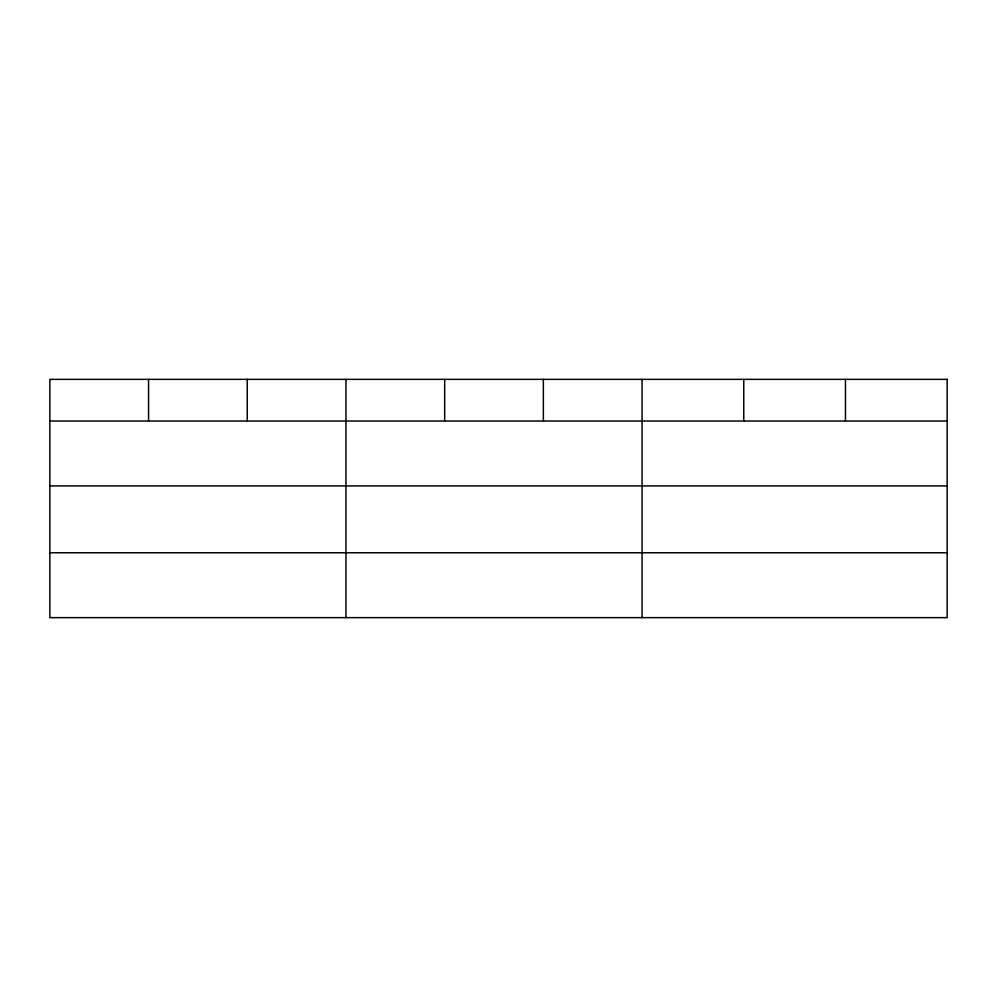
<?xml version="1.0" encoding="UTF-8"?>
<svg xmlns="http://www.w3.org/2000/svg" width="997" height="997" viewBox="0 0 997 997"><rect width="100%" height="100%" fill="white"/><g stroke="black" fill="none" stroke-linecap="round" stroke-linejoin="round"><path stroke-width="1.5" d="M49.85 421.021L947.15 421.021M49.85 485.9L947.15 485.9M49.85 552.749L947.15 552.749M845.456 379.358L845.456 421.021M743.762 379.358L743.762 421.021M642.068 379.358L642.068 617.642M543.365 379.358L543.365 421.021M444.662 379.358L444.662 421.021M345.959 379.358L345.959 617.642M247.256 379.358L247.256 421.021M148.553 379.358L148.553 421.021M947.15 379.358L49.85 379.358L49.85 617.642L947.15 617.642L947.15 379.358"/></g></svg>
